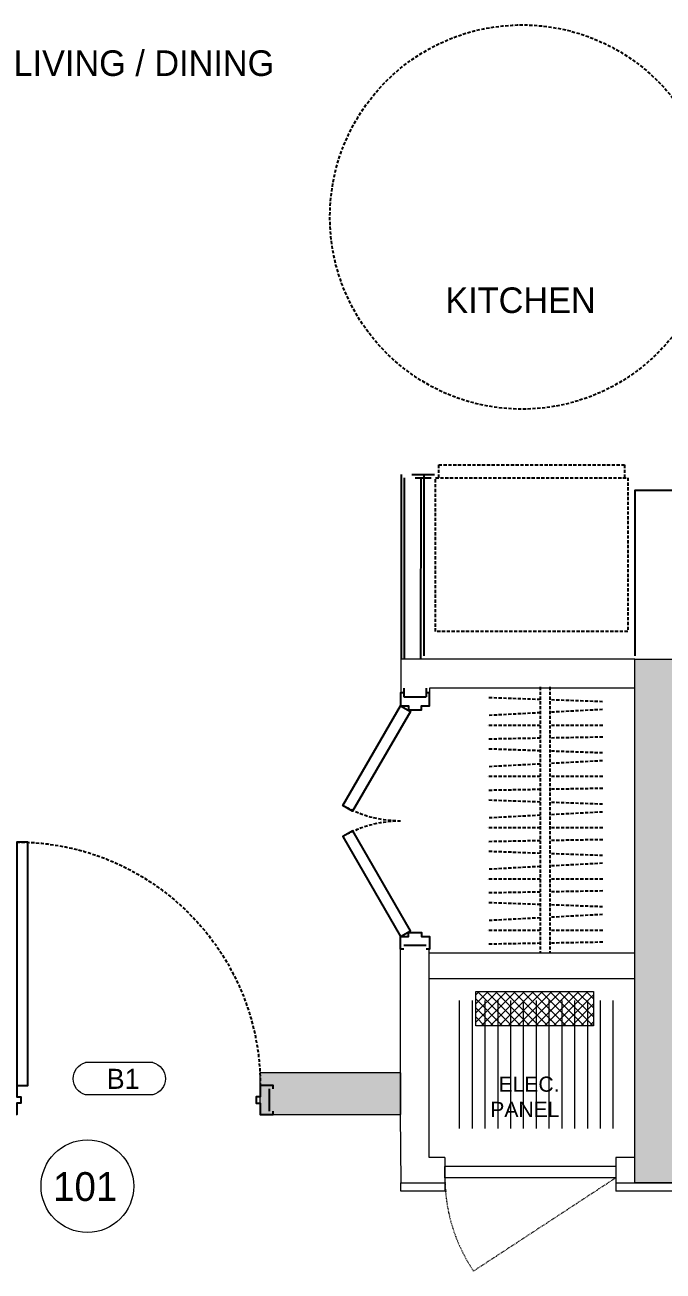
# Model space of a CAD drawing. Header units: inches. Extents: x 0 to 2865, y 0 to 4378.
# Drawn here: x 1299.3 to 1399, y 1289.4 to 1484 of the extents above; entities that cross this region are included whole.
import ezdxf
from ezdxf.enums import TextEntityAlignment as Align

# ---------------------------------------------------------------- set-up
doc = ezdxf.new("R2010")
doc.units = ezdxf.units.IN
for name, pattern in [('22-016_Xref_2ND-6TH Floor Plan$0$DASHED', [0.75, 0.5, -0.25]), ('DASHED', [0.75, 0.5, -0.25]), ('HIDDEN', [0.375, 0.25, -0.125])]:
    doc.linetypes.add(name, pattern=pattern)
for name, color, linetype in [('22-016_Xref_2ND-6TH Floor Plan$0$ANNO-NOTE', 4, 'Continuous'), ('22-016_Xref_2ND-6TH Floor Plan$0$ANNO-TAG-DOOR', 2, 'Continuous'), ('22-016_Xref_2ND-6TH Floor Plan$0$DOOR', 4, 'Continuous'), ('22-016_Xref_2ND-6TH Floor Plan$0$DOOR-FINE', 250, 'DASHED'), ('22-016_Xref_2ND-6TH Floor Plan$0$FURNITURE-LIGHT', 252, 'DASHED'), ('22-016_Xref_2ND-6TH Floor Plan$0$MILLWORK', 1, 'Continuous'), ('22-016_Xref_2ND-6TH Floor Plan$0$WALL-INTERIOR', 6, 'Continuous'), ('22-016_Xref_2ND-6TH Floor Plan$0$WALL-STUD', 5, 'Continuous'), ('A-WALL-EXTR', 2, 'Continuous'), ('I-FURN', 8, 'Continuous'), ('I-Furn Text', 7, 'Continuous'), ('TTEXT', 7, 'Continuous')]:
    doc.layers.add(name, color=color, linetype=linetype)
doc.layers.add('A-WALL', color=113, linetype='Continuous', lineweight=9)
doc.layers.add('I-DOOR', color=6, linetype='Continuous', lineweight=20)
doc.styles.add('1 by 8 new', font='GOTHIC.TTF', dxfattribs={"height": 4.5})
doc.styles.add('22-016_Xref_2ND-6TH Floor Plan$0$MAT-TAG', font='GOTHIC.TTF')
doc.styles.add('A-ARCH-B01FL$0$Annotative', font='arial.ttf')

# ---------------------------------------------------------------- blocks, each defined once
blk = doc.blocks.new('22-016_Xref_2ND-6TH Floor Plan$0$Fridge 2')
for p, q in [((-17, -24), (-17, 0)), ((-17, 0), (13, 0)), ((13, 0), (13, -24)), ((13, -24), (-17, -24)), ((-16.5, -26), (-16.5, -24)), ((12.5, -24), (12.5, -26)), ((12.5, -26), (-16.5, -26))]:
    blk.add_line(p, q)
blk = doc.blocks.new('*U36')
blk.add_lwpolyline([(-1.375, 0.5), (-3.125, 0.5), (-3.124999999999999, 38.5), (-1.374999999999998, 38.5)], close=True)
for points in [[(-41.375, 0), (-41.375, 0.5), (-39.375, 0.5), (-39.375, -1.25), (-38.75000000000023, -1.25), (-38.75, -2.246282104982197), (-39.375, -2.246282104982197), (-39.375, -3.996282104982197), (-41.375, -3.996282104982197), (-41.375, -3.496282104982197)], [(0.625, 0), (0.625, 0.5), (-1.375, 0.5), (-1.375, -1.25), (-1.999999999999773, -1.25), (-2, -2.246282104982197), (-1.375, -2.246282104982197), (-1.375, -3.996282104982197), (0.625, -3.996282104982197), (0.625, -3.496282104982197)]]:
    blk.add_lwpolyline(points)
at = {"layer": '22-016_Xref_2ND-6TH Floor Plan$0$DOOR-FINE'}
blk.add_arc((-1.375, 0.5), 38, 90, 180, dxfattribs=at)
at = {"layer": '22-016_Xref_2ND-6TH Floor Plan$0$WALL-INTERIOR'}
for p, q in [((-40.75, 0), (-40.75, -3.496282104982197)), ((0, 0), (0, -3.496282104982197))]:
    blk.add_line(p, q, dxfattribs=at)
blk = doc.blocks.new('22-016_Xref_2ND-6TH Floor Plan$0$TAG DOOR rev1')
at = {"lineweight": 0}
for p, q in [((-0.1049349932019034, 0.1006204679356447), (0.1050810130969588, 0.1006204679356447)), ((-0.1049349932019034, 0.0002038012689780169), (0.1050810130969588, 0.0002038012689780169))]:
    blk.add_line(p, q, dxfattribs=at)
for centre, radius, start, end in [((-0.09227493026930894, 0.05041213460231135), 0.05177986026988063, 104.1521583763728, 255.8478416236271), ((0.09242095016436434, 0.05041213460231134), 0.05177986026988064, 284.1521583763727, 75.84784162362723)]:
    blk.add_arc(centre, radius, start, end, dxfattribs=at)
at = {"style": '22-016_Xref_2ND-6TH Floor Plan$0$MAT-TAG'}
blk.add_attdef('101A', text='', height=0.0625, dxfattribs=at).set_placement((0, 0), align=Align.BOTTOM_CENTER)
blk = doc.blocks.new('*U47')
blk.add_lwpolyline([(1.375, 0.5), (2.25, -1.015544456622768), (17.83845726811989, 7.984455543377237), (16.96345726811989, 9.500000000000004)], close=True)
blk.add_lwpolyline([(-0.625, 0), (-0.625, 0.5), (1.375, 0.5), (1.375, -0.75), (1.999999999999773, -0.75), (2, -2.747277672297904), (1.375, -2.747277672297904), (1.375, -3.997277672297904), (-0.625, -3.997277672297904), (-0.625, -3.497277672297904)])
at = {"layer": '22-016_Xref_2ND-6TH Floor Plan$0$DOOR-FINE'}
blk.add_arc((1.375, 0.5), 18, 0, 27.2136904000545, dxfattribs=at)
at = {"layer": '22-016_Xref_2ND-6TH Floor Plan$0$WALL-INTERIOR'}
blk.add_line((0, 0), (0, -3.497277672297904), dxfattribs=at)
blk = doc.blocks.new('*U48')
blk.add_lwpolyline([(1.375, 0.5), (2.25, -1.015544456622768), (17.83845726811989, 7.984455543377237), (16.96345726811989, 9.500000000000004)], close=True)
blk.add_lwpolyline([(-0.625, 0), (-0.625, 0.5), (1.375, 0.5), (1.375, -0.75), (1.999999999999773, -0.75), (2, -2.749090497919249), (1.375, -2.749090497919249), (1.375, -3.999090497919249), (-0.625, -3.999090497919249), (-0.625, -3.499090497919249)])
at = {"layer": '22-016_Xref_2ND-6TH Floor Plan$0$DOOR-FINE'}
blk.add_arc((1.375, 0.5), 18, 0, 27.2136904000545, dxfattribs=at)
at = {"layer": '22-016_Xref_2ND-6TH Floor Plan$0$WALL-INTERIOR'}
blk.add_line((0, 0), (0, -3.499090497919249), dxfattribs=at)
blk = doc.blocks.new('*U46')
at = {"transparency": 33554636}
for p, q in [((0, 0.75), (41.53884544499657, 0.75)), ((0, -0.75), (41.53884544499657, -0.75))]:
    blk.add_line(p, q, dxfattribs=at)
for points in [[(1.973809422881633, 0.75), (1.685904529677828, 8.99451744317139)], [(4.039305834462, 0.75), (4.471023606186463, 8.98766581279233)], [(6, 0.75), (6, 9)], [(8.013091298696168, 0.75), (8.157071657935607, 8.998629256407776)], [(9.973809422881631, 0.75), (9.685904529677828, 8.99451744317139)], [(12.039305834462, 0.75), (12.47102360618646, 8.98766581279233)], [(14, 0.75), (14, 9)], [(16.01309129869617, 0.75), (16.15707165793561, 8.998629256407776)], [(17.97380942288163, 0.75), (17.68590452967783, 8.99451744317139)], [(20.039305834462, 0.75), (20.47102360618646, 8.98766581279233)], [(22, 0.75), (22, 9)], [(24.01309129869617, 0.75), (24.1570716579356, 8.998629256407776)], [(25.97380942288163, 0.75), (25.68590452967782, 8.99451744317139)], [(28.039305834462, 0.75), (28.47102360618646, 8.98766581279233)], [(30, 0.75), (30, 9)], [(32.01309129869617, 0.75), (32.1570716579356, 8.998629256407776)], [(33.97380942288163, 0.75), (33.68590452967783, 8.99451744317139)], [(36.039305834462, 0.75), (36.47102360618646, 8.98766581279233)], [(38, 0.75), (38, 9)], [(40.01309129869617, 0.75), (40.1570716579356, 8.998629256407776)], [(2.314095470323082, -8.99451744317139), (2.026190577119277, -0.7499999999999982)], [(3.528976393813082, -8.9876658127896), (3.960694165537403, -0.75)], [(6, -9), (6, -0.75)], [(7.842928342064395, -8.998629256407773), (7.986908701303833, -0.75)], [(10.31409547032308, -8.99451744317139), (10.02619057711928, -0.7499999999999982)], [(11.52897639381308, -8.9876658127896), (11.9606941655374, -0.75)], [(14, -9), (14, -0.75)], [(15.84292834206439, -8.998629256407773), (15.98690870130383, -0.75)], [(18.31409547032308, -8.99451744317139), (18.02619057711927, -0.7499999999999982)], [(19.52897639381308, -8.9876658127896), (19.9606941655374, -0.75)], [(22, -9), (22, -0.75)], [(23.84292834206439, -8.998629256407773), (23.98690870130383, -0.75)], [(26.31409547032308, -8.99451744317139), (26.02619057711927, -0.7499999999999982)], [(27.52897639381308, -8.9876658127896), (27.9606941655374, -0.75)], [(30, -9), (30, -0.75)], [(31.84292834206439, -8.998629256407773), (31.98690870130383, -0.75)], [(34.31409547032308, -8.99451744317139), (34.02619057711927, -0.7499999999999982)], [(35.52897639381308, -8.9876658127896), (35.9606941655374, -0.75)], [(38, -9), (38, -0.75)], [(39.84292834206439, -8.998629256407773), (39.98690870130383, -0.75)]]:
    blk.add_lwpolyline(points, dxfattribs=at)

msp = doc.modelspace()

# ---------------------------------------------------------------- hatches: boundary and pattern name
at = {"layer": 'A-WALL', "lineweight": 5, "transparency": 33554636}
h = msp.add_hatch(color=8, dxfattribs=at)
h.dxf.hatch_style = 1
h.paths.add_polyline_path([(1401.046375780898, 1303.161702188268), (1394.546375780898, 1303.161702188268), (1394.546375780894, 1384.966826151239), (1485.546375780894, 1384.966826151239), (1485.546375780894, 1303.161702188268), (1479.046375780894, 1303.161702188268), (1479.046375780894, 1378.466826151239), (1401.046375780894, 1378.466826151239)])
h = msp.add_hatch(color=8, dxfattribs=at)
h.dxf.hatch_style = 1
h.paths.add_polyline_path([(1358.046375780908, 1320.384142817894), (1336.024043664307, 1320.384142817891), (1336.024043664307, 1313.884142817891), (1358.046375780908, 1313.884142817894)])
at = {"layer": 'A-WALL-EXTR', "linetype": 'HIDDEN', "lineweight": 5, "ltscale": 0.1, "transparency": 33554636}
h = msp.add_hatch(dxfattribs=at)
h.set_pattern_fill('_USER', color=8, angle=-45.00000000000001, double=1, pattern_type=0)
h.set_pattern_definition([(315, (556.9476954152888, 4183.995142627565), (0.7071067811865477, 0.7071067811865475), []), (44.99999999999999, (556.9476954152888, 4183.995142627565), (-0.7071067811865474, 0.7071067811865477), [])])
h.paths.add_polyline_path([(1369.720588969307, 1327.729438105419), (1369.720588969307, 1333.090883525229), (1388.117998073409, 1333.090883525229), (1388.117998073409, 1327.729438105419)])
at = {"layer": 'I-FURN', "lineweight": 5, "transparency": 33554636}
h = msp.add_hatch(dxfattribs=at)
h.set_pattern_fill('_USER', color=8, scale=2, angle=-90.00000000000001, pattern_type=0)
h.set_pattern_definition([(270, (5405.19867923026, 2185.561393626917), (2, -8.572527594031472e-16), [])])
h.paths.add_polyline_path([(1365.690327343029, 1331.647914526045), (1391.415759729462, 1331.647914526045), (1391.415759729462, 1311.647914526045), (1365.690327343029, 1311.647914526045)])

# ---------------------------------------------------------------- linework, layer by layer
at = {"layer": '22-016_Xref_2ND-6TH Floor Plan$0$FURNITURE-LIGHT', "color": 8, "linetype": '22-016_Xref_2ND-6TH Floor Plan$0$DASHED', "lineweight": -3, "transparency": 33554636}
msp.add_circle((1376.952807659127, 1454.021899023848), 30, dxfattribs=at)
at = {"layer": '22-016_Xref_2ND-6TH Floor Plan$0$MILLWORK', "color": 8, "lineweight": -3, "transparency": 33554636}
msp.add_lwpolyline([(1436.795832535125, 1426.019435095644), (1412.777688610895, 1426.019741758711), (1412.778089079726, 1411.307512355816), (1394.556571277524, 1411.307699513856), (1394.556241356338, 1385.467955362225)], dxfattribs=at)
at = {"layer": '22-016_Xref_2ND-6TH Floor Plan$0$WALL-INTERIOR', "color": 8, "transparency": 33554636}
for p, q in [((1358.119598594534, 1384.966826151284), (1358.119598594534, 1413.802308436662)), ((1359.76532647332, 1413.802308436662), (1363.265770481903, 1413.802308436662)), ((1361.620042603117, 1413.802308436662), (1361.61982831101, 1385.466826151239)), ((1358.492566966281, 1380.466826151284, -2.48068543880341e-09), (1358.492566966281, 1379.07140256712, -2.48068543880341e-09)), ((1361.992566966281, 1380.466826151284, -2.48068543880341e-09), (1361.992566966277, 1379.071460733323, -2.48068543880341e-09))]:
    msp.add_line(p, q, dxfattribs=at)
at = {"layer": '22-016_Xref_2ND-6TH Floor Plan$0$WALL-STUD', "color": 8, "transparency": 33554636}
for p, q in [((1358.619598594534, 1384.966826151283), (1358.619598594534, 1413.302308436662)), ((1360.26532647332, 1413.302308436662), (1362.765766607205, 1413.302308436662)), ((1361.120038728419, 1413.302308436662), (1361.11981914625, 1384.966826151239))]:
    msp.add_line(p, q, dxfattribs=at)
at = {"layer": 'A-WALL', "color": 8, "lineweight": 5, "transparency": 33554636}
for p, q in [((1358.046375780905, 1384.966826151284, -1.52020798819865e-09), (1358.046375780905, 1379.696868901044, -2.682598651544489e-09)), ((1394.546375780894, 1384.966826151284), (1358.046375780905, 1384.966826151284)), ((1394.546375780894, 1380.416883514779), (1362.493597151908, 1380.416883514779)), ((1362.493597151908, 1380.416883514779), (1362.493597151908, 1379.696942809037, -2.682598651545018e-09)), ((1357.936195919978, 1341.765193783203), (1357.936195919978, 1313.884142817894)), ((1362.436195919967, 1307.161702188268), (1362.436195919967, 1339.666621918686)), ((1394.546375780898, 1339.068724053468), (1362.436195919967, 1339.068724053468)), ((1394.546375780898, 1335.068724053468), (1362.436195919967, 1335.068724053468)), ((1357.936195919978, 1313.884142817894), (1358.046375780908, 1303.161702188268)), ((1364.908160207251, 1307.161702188268), (1362.436195919967, 1307.161702188268)), ((1364.908160207251, 1307.161702188268), (1364.908160207251, 1301.884142817898)), ((1394.546375780898, 1307.161702188268), (1391.618507155959, 1307.161702188268)), ((1391.618507155959, 1307.161702188268), (1391.618507155959, 1301.884142817898))]:
    msp.add_line(p, q, dxfattribs=at)
at = {"layer": 'A-WALL', "color": 8, "transparency": 33554636}
msp.add_lwpolyline([(1401.046375780898, 1303.161702188268), (1394.546375780898, 1303.161702188268), (1394.546375780894, 1384.966826151239), (1485.546375780894, 1384.966826151239), (1485.546375780894, 1303.161702188268), (1479.046375780894, 1303.161702188268), (1479.046375780894, 1378.466826151239), (1401.046375780894, 1378.466826151239)], close=True, dxfattribs=at)
at = {"layer": 'A-WALL', "color": 8, "lineweight": 5, "transparency": 33554636}
msp.add_lwpolyline([(1358.046375780908, 1320.384142817894), (1336.024043664307, 1320.384142817891), (1336.024043664307, 1313.884142817891), (1358.046375780908, 1313.884142817894)], close=True, dxfattribs=at)
for points in [[(1365.148516433273, 1301.884142817898), (1358.046375780908, 1301.884142817898), (1358.046375780908, 1303.161702188268), (1365.005676046698, 1303.161702188268)], [(1391.618507155959, 1303.161702188268), (1401.046375780894, 1303.161702188268), (1401.046375780894, 1301.884142817898), (1391.618507155959, 1301.884142817898)]]:
    msp.add_lwpolyline(points, dxfattribs=at)
at = {"layer": 'A-WALL-EXTR', "color": 8, "linetype": 'HIDDEN', "lineweight": 5, "ltscale": 0.1, "transparency": 33554636}
msp.add_lwpolyline([(1391.618507155967, 1303.985479113905), (1369.379135429823, 1289.406197430694, -0.1498883181390293), (1364.908160207258, 1303.985479113901, -1.014959076355509)], format="xyb", dxfattribs=at)
at = {"layer": 'I-DOOR', "color": 8, "lineweight": 5, "transparency": 33554636}
for p, q in [((1364.908160207258, 1303.985479113778), (1364.908160207251, 1305.735479113774)), ((1391.618507155967, 1305.73547911391), (1364.908160207258, 1305.735479113782)), ((1391.618507155967, 1303.985479113905), (1364.908160207258, 1303.985479113778)), ((1391.618507155959, 1305.735479113905), (1391.618507155967, 1303.985479113905))]:
    msp.add_line(p, q, dxfattribs=at)
at = {"layer": 'I-FURN', "color": 8, "lineweight": 5, "transparency": 33554636}
msp.add_lwpolyline([(1369.720588969307, 1327.729438105419), (1369.720588969307, 1333.090883525229), (1388.117998073409, 1333.090883525229), (1388.117998073409, 1327.729438105419)], close=True, dxfattribs=at)
at = {"layer": 'I-Furn Text', "color": 8, "lineweight": 5, "transparency": 33554636}
msp.add_circle((1309.076453575424, 1302.670258734942), 7.235926552943056, dxfattribs=at)

# ---------------------------------------------------------------- block references
at = {"layer": '22-016_Xref_2ND-6TH Floor Plan$0$ANNO-TAG-DOOR', "color": 8, "transparency": 33554636}
ref = msp.add_blockref('22-016_Xref_2ND-6TH Floor Plan$0$TAG DOOR rev1', (1314.055696603376, 1316.929275314328, -5.525848807232145e-09), dxfattribs=dict(at, xscale=-50, yscale=50, zscale=50))
ref.add_attrib('12345', 'B1', dxfattribs={"layer": '0', "height": 3.125, "style": '22-016_Xref_2ND-6TH Floor Plan$0$MAT-TAG'}).set_placement((1314.659027670677, 1316.929275314328, -5.525848807232145e-09), align=Align.BOTTOM_CENTER)
at = {"layer": '22-016_Xref_2ND-6TH Floor Plan$0$DOOR', "color": 8, "transparency": 33554636}
for name, p, xscale, yscale, zscale, rotation in [('*U48', (1358.491485744718, 1379.071402549152, -1.27618387434213e-09), -1.000757998480005, 1.000757998480005, 1.000757998480005, 90.00095219368767), ('*U47', (1358.492677809976, 1340.29203013083, -1.27618387434213e-09), 1.000757998480005, 1.000757998480005, 1.000757998480005, 90.00095219368748), ('*U36', (1296.671914743005, 1317.883435704786), -1.000755996963993, 1.000755996963993, 1.000755996963993, 359.9990478063124)]:
    msp.add_blockref(name, p, dxfattribs=dict(at, xscale=xscale, yscale=yscale, zscale=zscale, rotation=rotation))
at = {"layer": '22-016_Xref_2ND-6TH Floor Plan$0$FURNITURE-LIGHT', "color": 8, "lineweight": -3, "transparency": 33554636, "extrusion": (0, 0, -1), "xscale": -1.000755996963989, "yscale": 1.000755996963989, "zscale": -1.000755996963989, "rotation": 180.0007315510942}
msp.add_blockref('22-016_Xref_2ND-6TH Floor Plan$0$Fridge 2', (-1376.450864439987, 1389.290181146299), dxfattribs=at)
at = {"layer": '22-016_Xref_2ND-6TH Floor Plan$0$FURNITURE-LIGHT', "color": 8, "lineweight": -3, "transparency": 33554636, "xscale": -1.000755996964008, "yscale": 1.000755996964008, "zscale": 1.000755996964008, "rotation": 89.99904780631235}
msp.add_blockref('*U46', (1380.538165371385, 1380.638985207378), dxfattribs=at)

# ---------------------------------------------------------------- texts
at = {"layer": 'I-Furn Text', "color": 8, "lineweight": 5, "transparency": 33554636, "insert": (1308.735627538907, 1304.85873614735), "char_height": 4.5, "width": 50.47192046227057, "attachment_point": 2, "style": '1 by 8 new'}
msp.add_mtext('101', dxfattribs=at)
at = {"layer": 'TTEXT', "color": 8, "lineweight": 5, "ltscale": 0.001, "transparency": 33554636, "insert": (1382.801179278504, 1316.628997634403), "char_height": 2.360949529689595, "attachment_point": 6, "style": 'A-ARCH-B01FL$0$Annotative'}
msp.add_mtext('ELEC.\\PPANEL', dxfattribs=at)

# ---------------------------------------------------------------- next in the draw order: texts
at = {"layer": '22-016_Xref_2ND-6TH Floor Plan$0$ANNO-NOTE', "color": 8, "transparency": 33554636, "char_height": 4, "attachment_point": 5, "style": '22-016_Xref_2ND-6TH Floor Plan$0$MAT-TAG', "bg_fill": 2}
for s, width, insert in [('LIVING / DINING', 55.17212497555602, (1317.900160665988, 1478.022667277449)), ('KITCHEN', 36.37017036452607, (1376.715782722054, 1441.000956533985))]:
    msp.add_mtext_dynamic_manual_height_columns(s, width=width, gutter_width=0.390625, heights=[0], dxfattribs=dict(at, insert=insert))

doc.saveas('drawing.dxf')
